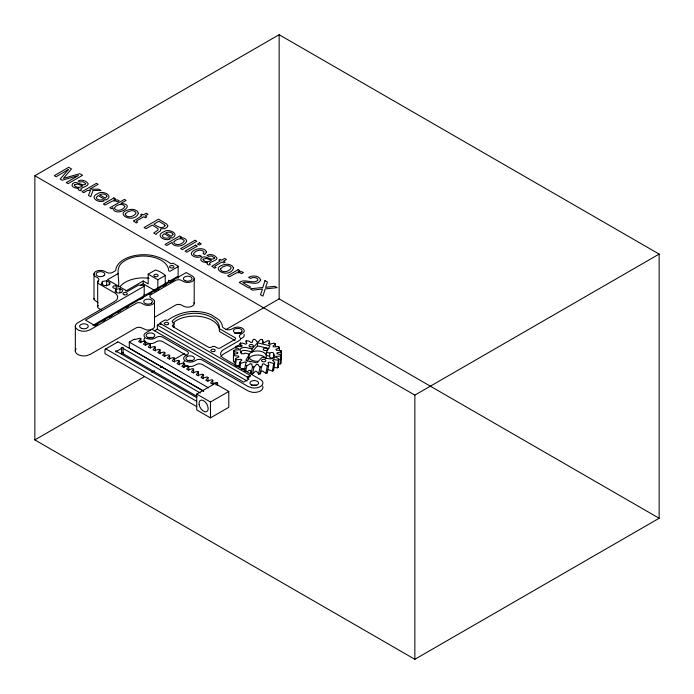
<?xml version="1.0" encoding="UTF-8"?>
<svg xmlns="http://www.w3.org/2000/svg" width="694" height="694" viewBox="0 0 694 694"><rect width="100%" height="100%" fill="white"/><g stroke="black" fill="none" stroke-linecap="round" stroke-linejoin="round"><path stroke-width="1.04" d="M154.32 325.321A6.48 3.739 0 0 1 150.798 329.676L149.739 329.902A6.48 3.739 0 0 1 146.382 329.902L141.958 328.045A4.32 2.49 0 0 0 138.522 327.325L137.785 327.403A4.32 2.49 0 0 0 135.851 328.045L90.055 354.487L86.177 355.779A8.632 4.988 0 0 1 75.342 351.398L75.342 350.644M75.342 325.963L75.342 326.718A8.632 4.988 0 0 0 86.177 331.099L90.055 329.815L137.074 302.87A4.32 2.49 0 0 1 141.958 303.373L143.485 304.25A6.48 3.739 0 0 0 148.629 305.334L149.739 305.221A6.48 3.739 0 0 0 152.645 304.25L153.365 303.755A6.48 3.739 0 0 0 152.645 298.967L151.119 298.082A4.32 2.49 0 0 1 151.119 294.56L175.539 280.454A4.32 2.49 0 0 1 181.646 280.454L183.173 281.339A6.48 3.739 0 0 0 189.965 282.206A6.48 3.739 0 0 0 194.207 279.014L194.207 278.45M154.805 317.106L175.539 305.134A4.32 2.49 0 0 1 181.646 305.134L183.173 306.011A6.48 3.739 0 0 0 186.079 306.982L187.189 307.095A6.48 3.739 0 0 0 191.466 306.436L192.333 306.011A6.48 3.739 0 0 0 194.207 303.694L194.207 303.131A6.48 3.739 0 0 0 194.008 302.402M269.766 343.547L269.333 341.049L267.988 340.641A10.792 6.229 0 0 0 264.631 342.576L262.896 342.229A10.792 6.229 0 0 0 262.67 340.26L262.289 339.531L260.788 339.366A10.792 6.229 0 0 0 258.628 341.804L256.823 341.838A10.792 6.229 0 0 0 255.522 339.956L254.759 339.331L253.258 339.435A10.8 6.237 0 0 0 252.503 342.151L250.751 342.454A10.792 6.229 0 0 0 248.565 340.936L246.127 340.849A10.8 6.237 0 0 0 246.873 343.565L245.442 344.198A10.792 6.229 0 0 0 242.475 343.114L240.107 343.461A10.792 6.229 0 0 0 242.258 345.907L241.156 346.757A10.792 6.229 0 0 0 237.842 346.271L236.489 346.263L235.778 347.026A10.792 6.229 0 0 0 239.135 348.969L238.536 349.967A10.792 6.229 0 0 0 235.127 350.097L233.835 350.331L233.574 351.181A10.792 6.229 0 0 0 237.799 352.431L237.773 353.489A10.792 6.229 0 0 0 234.598 354.226L233.479 354.677L233.479 361.713A10.8 6.237 0 0 0 235.422 362.121M269.333 341.049A10.792 6.229 0 0 1 268.457 343.738L269.914 344.38A10.8 6.237 0 0 1 274.156 343.14L275.214 343.782L274.763 344.502A10.792 6.229 0 0 1 272.942 346.167L273.983 347.043A10.8 6.237 0 0 1 278.693 346.61L279.361 347.416L278.528 348.024A10.792 6.229 0 0 1 275.908 349.282L276.446 350.297A10.792 6.229 0 0 1 281.139 350.73L281.348 351.615L280.237 352.04A10.792 6.229 0 0 1 277.062 352.769L277.036 353.827A10.792 6.229 0 0 1 281.261 355.076L280.645 363.847A10.792 6.229 0 0 1 277.973 364.098M233.479 361.713L233.479 354.677M281.261 355.076L280.645 363.847M244.34 371.073L245.537 364.428A10.792 6.229 0 0 1 246.37 362.52L244.991 361.852A10.8 6.237 0 0 1 240.671 363.127L239.612 362.511L240.072 361.756A10.792 6.229 0 0 1 241.885 360.091L240.844 359.223A10.8 6.237 0 0 1 236.142 359.648L235.474 358.876L236.298 358.243A10.792 6.229 0 0 1 238.927 356.976L238.38 355.961A10.792 6.229 0 0 1 233.696 355.536M281.001 355.961L279.699 356.161A10.792 6.229 0 0 1 276.29 356.291L275.622 357.263A10.792 6.229 0 0 1 279.049 359.232L278.337 367.065L277.548 367.811A10.792 6.229 0 0 1 273.601 367.317M235.474 358.876L234.893 365.096A10.792 6.229 0 0 1 235.787 364.515M279.049 359.232L278.337 360.03L277.548 367.811M236.142 359.648L235.474 365.912L238.883 365.851M278.337 360.03L276.984 359.986A10.792 6.229 0 0 1 273.679 359.509L272.577 360.351A10.792 6.229 0 0 1 274.72 362.797L273.627 370.457L272.482 371.03A10.792 6.229 0 0 1 268.465 369.564L267.468 369.642M274.72 362.797L273.636 363.422L272.482 371.03M238.953 366.753L239.612 362.511M239.959 367.412L240.671 363.118M273.636 363.422L272.36 363.144A10.792 6.229 0 0 1 269.472 362.094L267.962 362.693A10.8 6.237 0 0 1 268.699 365.408L267.337 372.852L265.932 373.181A10.792 6.229 0 0 1 262.896 371.082L261.23 371.134L260.068 373.997L258.558 374.066C257.864 372.765 255.852 369.555 254.472 372.166A10.8 6.237 0 0 1 252.547 373.797L251.072 373.589A10.792 6.229 0 0 1 250.673 371.273C251.15 369.945 248.513 370.154 248.2 371.056A10.792 6.229 0 0 1 247.203 371.594M268.699 365.408L267.337 365.816L265.932 373.181M245.641 371.524L246.838 365.617A10.792 6.229 0 0 0 250.204 363.691L251.939 363.977A10.792 6.229 0 0 0 252.165 365.998L252.547 366.762L251.072 373.589M267.337 365.816L266.27 365.322A10.792 6.229 0 0 1 264.084 363.803L262.323 364.107A10.8 6.237 0 0 1 261.577 366.822L260.068 373.997M101.445 309.949L98.938 308.5A4.32 2.49 0 0 1 97.707 307.052L97.672 281.964L98.27 280.792A4.32 2.49 0 0 0 97.602 277.765L95.885 276.767A6.48 3.739 0 0 1 94.011 273.8L94.202 273.158A6.48 3.739 0 0 1 95.885 271.484L96.744 271.059A6.48 3.739 0 0 1 105.046 271.484L106.564 272.36A4.32 2.49 0 0 0 112.671 272.36L114.553 271.276A4.32 2.49 0 0 0 115.803 269.706A28.064 16.205 0 0 1 119.203 263.113L121.381 261.178A28.064 16.205 0 0 1 141.836 254.767C152.099 254.143 162.127 257.639 170.507 263.442A1.076 0.625 0 0 0 172.034 263.442A1.076 0.625 0 0 1 173.248 263.321L177.829 265.915A1.076 0.625 0 0 1 177.829 266.791L170.542 270.998A1.076 0.625 0 0 1 169.371 271.137A1.076 0.625 0 0 1 168.703 270.565C168.364 264.362 162.491 260.441 157.217 258.42A25.366 14.643 0 0 0 122.265 262.523C114.614 268.491 120.019 279.049 118.422 286.96M252.547 373.797L254.039 366.9A10.792 6.229 0 0 0 256.207 364.454L258.038 364.471A10.792 6.229 0 0 0 259.313 366.302L260.077 366.961L258.558 374.066M102.443 281.478L101.367 283.924L104.482 285.685L108.68 285L109.765 282.562L106.65 280.801L102.443 281.478L102.443 284.601M116.106 289.268L115.074 291.48L117.885 293.102L121.728 292.512L122.751 290.292L119.941 288.669L116.106 289.268L116.106 292.391M266.375 352.37L269.732 353.168A2.16 1.249 0 0 1 272.681 352.613A2.16 1.249 0 0 1 273.549 354.339L273.497 357.384A2.16 1.249 0 0 1 270.677 357.818A2.16 1.249 0 0 1 269.68 356.239L266.375 355.363L266.375 352.37L269.966 345.812L257.491 342.827L252.009 348.935L252.009 351.936L246.422 350.6A4.641 2.681 0 0 0 240.436 351.953M252.009 348.935L246.422 347.607A4.641 2.681 0 0 0 240.818 348.562A4.641 2.681 0 0 0 241.278 351.927A2.16 1.249 0 0 0 242.154 353.645A2.16 1.249 0 0 0 245.095 353.09L248.556 353.914L248.955 354.834L245.893 360.273L247.689 360.724A2.16 1.249 0 0 0 249.684 361.201L256.962 362.91L261.673 357.679L262.722 357.297L268.413 358.659A4.641 2.681 0 0 0 274.009 357.696A4.641 2.681 0 0 0 273.549 354.339M246.917 361.453L248.955 357.826L248.955 354.834M269.68 356.239L269.732 353.168M203.802 391.121L129.292 348.102L129.292 342.107L133.803 339.505A1.076 0.625 0 0 1 135.235 339.453L139.928 338.195L140.865 338.741L138.679 341.439L140.032 342.229L144.716 340.962L145.662 341.509L145.662 345.499M145.662 341.509L143.476 344.215L144.829 344.996L149.514 343.73L150.451 344.276L150.451 348.275M150.451 344.276L148.273 346.983L149.626 347.763L154.311 346.506L155.248 347.043L155.248 351.043M155.248 347.043L153.062 349.75L154.424 350.531L159.108 349.273L160.045 349.811L160.045 353.81M160.045 349.811L157.859 352.517L159.221 353.298L163.905 352.04L164.842 352.578L164.842 356.577M164.842 352.578L162.656 355.285L164.018 356.074L168.703 354.808L169.64 355.354L169.64 359.345M169.64 355.354L167.454 358.052L168.807 358.841L173.491 357.575L174.437 358.121L174.437 362.112M174.437 358.121L172.251 360.828L173.604 361.609L178.289 360.351L179.234 360.889L179.234 364.888M179.234 360.889L177.048 363.595L178.401 364.376L183.086 363.118L184.023 363.656L184.023 367.655M184.023 363.656L181.845 366.363L183.199 367.143L187.883 365.885L188.82 366.423L188.82 370.423M188.82 366.423L186.634 369.13L187.996 369.919L192.68 368.653L193.617 369.199L193.617 373.19M193.617 369.199L191.431 371.897L192.793 372.687L197.478 371.42L198.415 371.967L198.415 375.957M198.415 371.967L196.228 374.673L197.59 375.454L202.275 374.187L203.212 374.734L203.212 378.733M203.212 374.734L201.026 377.441L202.379 378.221L207.064 376.963L208.009 377.501L208.009 381.5M208.009 377.501L205.823 380.208L207.176 380.989L211.861 379.731L212.798 380.269L212.798 384.268M212.798 380.269L210.62 382.975L211.974 383.756L216.658 382.498L217.595 383.045L217.595 385.04M215.955 385.066L217.595 383.045M252.009 351.936L257.491 345.829L257.491 342.827M34.856 175.738L279.144 34.7L659.144 254.091L659.144 518.262L414.856 659.3L34.856 439.909L34.856 175.738L414.856 395.129L659.144 254.091M118.422 273.427L107.457 279.76L127.609 291.393L138.574 285.061L143.138 285.321A1.076 0.625 0 0 1 144.126 285.711A1.076 0.625 0 0 1 143.892 286.388L85.475 320.116L94.636 325.408L186.226 272.525L192.333 276.047A6.48 3.739 0 0 1 194.207 278.363L194.207 303.694M125.753 291.055L143.181 280.992L148.178 283.872L148.178 274.182L155.456 269.975A25.366 14.643 0 0 1 165.259 275.475L165.259 284.089M140.422 285.408L143.181 283.811L154.935 290.595M148.178 274.182L157.842 279.76L165.259 275.475M92.892 325.356L143.892 295.904A1.076 0.625 0 0 0 144.04 295.141M94.531 325.92L97.793 324.037M102.981 321.044L105.427 319.63M108.984 317.583L112.246 315.692M117.433 312.699L120.695 310.817M125.883 307.824L128.329 306.41M140.327 299.478L143.597 297.596M148.776 294.603L151.231 293.189M154.779 291.142L158.857 288.782M163.229 286.258L166.491 284.375M170.047 282.328L174.125 279.968M105.306 349.186L117.711 342.029M157.33 325.13L160.236 323.456L250.239 375.419L250.239 376.478L247.342 378.152L247.342 377.094L157.33 325.13L157.33 329.182L247.055 380.989M160.236 324.514L161.147 323.985M197.122 396.456L123.116 353.732L123.116 348.44A1.076 0.625 0 0 0 123.116 347.555A1.076 0.625 0 0 0 121.589 347.555A1.076 0.625 0 0 0 121.589 348.44L117.321 350.912A1.076 0.625 0 0 0 115.794 350.912A1.076 0.625 0 0 0 115.794 351.789A1.076 0.625 0 0 0 117.321 351.789L196.367 397.428M154.658 330.726L157.33 329.182M34.856 439.909L144.361 376.686M151.847 372.357L154.658 370.743M160.271 367.499L162.144 366.415M174.315 359.388L184.613 353.446M225.793 329.667L279.144 298.871L659.144 518.262M214.168 351.485L213.978 351.546A2.16 1.249 0 0 1 210.915 350.609A2.16 1.249 0 0 1 213.362 349.186A2.16 1.249 0 0 1 215.01 350.947L213.978 351.546M240.618 338.915L242.336 337.926A6.48 3.739 0 0 0 244.01 334.308M196.732 394.079L215.045 383.504L228.786 391.433L228.786 407.3L210.464 417.875L196.732 409.946L196.732 394.079L210.464 402.008L228.786 391.433M247.342 377.094L250.239 375.419M241.59 369.217L244.184 368.41L245.355 368.844M133.803 339.505L134.593 339.323M260.077 366.961L261.577 366.822M144.161 294.829L145.861 294.768L168.581 281.651L168.72 280.185A1.076 0.625 0 0 0 169.457 280.671A1.076 0.625 0 0 0 170.542 280.515L177.065 276.75L178.592 277.635M252.547 366.762L254.039 366.9M257.491 345.829L268.925 348.553M245.494 365.226L246.838 365.617M234.988 340.468L220.024 331.827A2.16 1.249 0 0 1 219.399 330.917A24.975 14.418 0 0 0 201.381 316.655A24.975 14.418 0 0 0 172.953 323.144M98.236 280.827L98.756 281.122L98.27 280.792M247.342 378.152L248.929 379.071L243.585 382.151L151.986 329.268L145.879 332.799A6.48 3.739 0 0 0 144.014 335.115L144.205 336.408A6.48 3.739 0 0 0 146.746 338.499L149.895 339.166A6.48 3.739 0 0 0 155.04 338.082L156.566 337.206A4.32 2.49 0 0 1 162.674 337.206L187.102 351.303A4.32 2.49 0 0 1 187.102 354.834L185.576 355.71A6.48 3.739 0 0 0 183.702 358.677L183.901 359.327A6.48 3.739 0 0 0 188.482 361.964L189.592 362.077A6.48 3.739 0 0 0 194.736 361.001L196.263 360.117A4.32 2.49 0 0 1 199.69 359.397L200.436 359.475A4.32 2.49 0 0 1 202.37 360.117L248.166 386.558L252.035 387.851A8.632 4.988 0 0 0 262.879 383.47L262.879 382.602A8.632 4.988 0 0 0 260.38 379.505L223.737 358.356L221.586 356.586L220.623 354.495A10.792 6.229 0 0 1 223.737 349.542L239.283 340.572A4.32 2.49 0 0 0 239.951 337.536L239.439 336.772A4.32 2.49 0 0 1 240.618 334.508L243.629 332.452A6.48 3.739 0 0 0 242.336 328.227A6.48 3.739 0 0 0 235.014 327.481L231.649 329.112A4.32 2.49 0 0 1 225.541 329.112L223.668 328.028A4.32 2.49 0 0 1 222.418 326.458A28.064 16.205 0 0 0 219.009 319.865L211.184 314.686A28.064 16.205 0 0 0 196.385 311.519C186.113 310.895 176.094 314.382 167.714 320.194A1.076 0.625 0 0 1 166.187 320.194A1.076 0.625 0 0 0 164.66 320.194L160.383 322.658A1.076 0.625 0 0 0 160.383 323.543M187.102 355.71L162.674 341.613A4.32 2.49 0 0 0 156.566 341.613L155.04 342.489A6.48 3.739 0 0 1 149.895 343.573L146.746 342.905A6.48 3.739 0 0 1 144.205 340.815L144.014 339.522A6.48 3.739 0 0 1 144.595 338.264M129.292 342.107L208.46 387.816M203.507 391.147L118.691 342.185A2.16 1.249 60 0 0 117.26 342.515M123.116 348.44L200.306 393.004M196.792 406.667L104.95 353.645L104.95 350.114A2.16 1.249 60 0 1 106.477 349.238L195.023 400.351A6.48 3.739 60 0 0 196.437 400.915M265.906 358.572L264.813 357.263A8.961 5.17 0 0 0 261.517 355.58L260.146 355.259A8.961 5.17 0 0 0 255.756 355.094L252.989 355.684A8.961 5.17 0 0 0 248.686 359.015M262.289 339.531L263.104 343.539M246.127 340.849L246.578 343.062M240.107 343.461L240.462 345.603M275.214 343.782L275.553 346.332M235.778 347.026L236.012 349.117M278.693 346.61L278.841 348.353M279.361 347.416L279.561 350.019M234.06 354.452L233.835 350.331M233.739 355.311L233.574 351.181M281.139 350.73L281.287 356.013M281.348 351.615L281.469 359.518M414.856 395.129L414.856 659.3M279.144 34.7L279.144 298.871M241.278 351.927L241.278 353.923M210.464 402.008L210.464 417.875M178.141 266.296L178.141 278.207M157.842 279.76L157.842 288.374M154.51 301.283L154.51 326.614M144.205 285.911L144.205 295.436M143.181 280.992L143.181 283.811M140.865 338.741L140.865 342.732M121.589 348.44L121.589 353.732A1.076 0.625 0 0 1 121.658 352.812A1.076 0.625 0 0 1 123.237 352.934M119.941 288.669L119.941 292.833M109.765 282.562L109.765 284.644M106.65 280.801L106.65 286.006M94.011 273.8L94.011 299.131M75.342 351.398L75.342 325.85A8.632 4.988 0 0 1 77.841 322.762L114.475 301.604A10.792 6.229 0 0 0 117.598 296.659L117.269 295.583A10.792 6.229 0 0 0 114.475 292.79L98.938 283.82A4.32 2.49 0 0 1 97.672 281.964M123.332 353.55A1.076 0.625 0 0 1 123.116 353.732M240.454 342.706A4.32 2.49 0 0 1 239.283 344.979L223.737 353.949A10.792 6.229 0 0 0 220.944 356.742M147.987 337.805A4.32 2.49 0 0 1 152.94 337.805M173.743 325.625A2.16 1.249 0 0 1 173.743 327.394M187.675 360.724A4.32 2.49 0 0 1 192.628 360.724M184.283 361.184A6.48 3.739 0 0 0 183.702 363.092L183.901 363.734A6.48 3.739 0 0 0 188.482 366.371L189.592 366.484A6.48 3.739 0 0 0 194.736 365.408L196.263 364.524A4.32 2.49 0 0 1 202.37 364.524L248.166 390.965L252.035 392.257A8.632 4.988 0 0 0 262.879 387.877L262.879 387.009A8.632 4.988 0 0 0 262.61 386.15M234.702 333.519A4.32 2.49 0 0 1 240.809 333.519M251.792 385.396A4.32 2.49 0 0 1 256.745 385.396M267.407 371.663A10.792 6.229 0 0 1 267.337 372.852M273.063 369.312A10.792 6.229 0 0 1 273.627 370.457M280.471 362.719A10.8 6.237 0 0 1 281.001 362.997M277.982 366.71A10.8 6.237 0 0 1 278.337 367.065M273.549 357.332A4.641 2.681 0 0 1 274.425 358.087M249.493 361.713A2.16 1.249 0 0 1 250.56 361.912M248.686 354.964A8.961 5.17 0 0 1 260.146 351.199A8.961 5.17 0 0 1 265.698 358.104M257.604 361.296A8.961 5.17 0 0 1 248.955 357.826M120.331 286.37A25.366 14.643 0 0 1 149.071 278.268M97.672 306.644A4.32 2.49 0 0 1 98.27 305.473M75.342 350.531A8.632 4.988 0 0 1 76.114 348.856M98.062 302.757A4.32 2.49 0 0 0 97.602 302.445L94.202 299.773A6.48 3.739 0 0 1 94.011 298.481M206.448 252.009L204.808 254.507L203.09 253.51L203.993 252.165L203.741 251.462C200.783 248.764 195.743 250.569 193.652 253.483A3.071 1.77 0 0 0 194.068 254.898L197.087 255.947L199.829 255.392L201.546 256.39L199.213 257.136A5.11 2.95 0 0 1 195.951 257.188C182.236 253.215 203.281 243.646 206.448 252.009M133.69 220.978L136.25 222.991L137.646 222.184L136.414 221.386L136.779 220.744L143.658 216.78L145.341 217.751L146.781 216.91L145.098 215.938L148.039 214.246L146.252 213.214L143.311 214.906L141.888 214.082L140.44 214.923L141.862 215.747L133.69 220.978M212.052 266.218L214.62 268.24L216.016 267.433L214.784 266.635L215.149 265.993L222.028 262.02L223.702 262.991L225.151 262.159L223.468 261.187L226.409 259.487L224.622 258.454L221.681 260.155L220.25 259.33L218.81 260.163L220.232 260.987L212.052 266.218M96.301 197.469C96.622 200.115 100.491 200.401 102.556 199.725L104.291 200.731C98.93 203.819 88.355 197.235 97.88 193.6C102.46 189.835 114.683 195.942 105.835 200.011L98.123 195.552L96.301 197.469M162.361 235.613C162.674 238.25 166.543 238.536 168.607 237.86L170.351 238.866C164.981 241.954 154.406 235.37 163.931 231.735C168.512 227.97 180.735 234.078 171.895 238.146L164.174 233.687L162.361 235.613M85.657 183.528L85.605 184.11C81.719 186.929 76.67 179.746 72.523 183.754C70.016 187.068 76.479 188.612 78.847 188.239L78.179 188.985L78.864 190.121L80.261 190.729L81.562 189.965C77.754 188.187 87.912 186.816 88.164 184.057L88.069 183.537C85.995 180.561 81.458 179.147 78.205 181.03L79.853 181.984L82.846 181.646L85.657 183.528M214.411 257.856L214.359 258.446C210.473 261.265 205.424 254.073 201.277 258.09C198.762 261.404 205.233 262.948 207.601 262.575L206.933 263.312L207.619 264.457L209.015 265.056L210.317 264.301C206.508 262.523 216.667 261.152 216.918 258.394L216.823 257.873C214.75 254.898 210.213 253.483 206.959 255.366L208.608 256.32L211.601 255.982L214.411 257.856M125.319 214.073L125.258 214.602C127.488 218.575 134.341 216.58 136.033 213.084L135.469 211.922L133.881 210.985A3.409 1.969 0 0 0 131.114 210.733L127.392 212.026L125.319 214.073M220.492 269.02L220.423 269.541C222.653 273.523 229.506 271.528 231.197 268.023L230.642 266.86L229.046 265.932A3.409 1.969 0 0 0 226.279 265.672L222.557 266.973L220.492 269.02M167.801 225.732L167.107 227.302L164.773 228.638L160.6 228.855L160.566 230.729L156.671 233.384L156.089 234.451L153.686 233.063L157.902 230.087L158.189 228.812L152.246 225.073L146.044 228.647L144.092 227.519L158.536 219.183L166.612 223.98L167.801 225.732M124.851 206.465C123.489 209.987 117.069 212.043 114.545 208.538L114.51 207.896C116.271 204.609 122.725 202.717 124.851 206.465M112.862 207.94C114.796 218.627 138.253 204.504 120.86 203.42L126.1 200.393L124.382 199.404L109.878 207.775L111.517 208.712L112.862 207.94M138.392 213.284C133.526 225.09 111.561 212.338 131.114 209.336A6.151 3.548 0 0 1 135.13 209.952L137.204 211.123L138.392 213.284M233.557 268.231C228.699 280.038 206.725 267.277 226.279 264.275A6.151 3.548 0 0 1 230.295 264.891L232.369 266.071L233.557 268.231M74.449 184.873L74.345 185.411C76.149 188.013 80.409 187.814 82.725 185.905L77.286 184.014L74.449 184.873M203.203 259.209L203.099 259.747C204.904 262.349 209.163 262.15 211.479 260.241L206.04 258.35L203.203 259.209M106.902 196.228L105.427 198.146L99.572 194.771C101.792 193.626 105.852 193.444 106.902 196.228M172.953 234.364L171.479 236.281L165.632 232.906C167.844 231.761 171.904 231.579 172.953 234.364M165.051 225.619C162.665 230.078 156.575 226.036 153.877 224.127L158.813 221.282L164.417 224.604L165.051 225.619M260.675 280.02C257.327 286.743 248.383 280.801 242.874 282.623L250.569 287.064L248.894 288.027L239.222 282.449C244.947 278.242 252.252 284.254 257.76 280.515L257.734 278.901L255.886 277.721L252.92 277.496L250.456 278.441L248.66 277.4C252.26 275.05 259.244 275.414 260.675 280.02M186.669 241.234C184.404 246.066 175.799 248.018 172.216 243.568L172.181 242.371L166.803 245.485L165.025 244.462L179.711 235.977L181.438 236.975L180.041 237.782C182.496 237.556 186.46 238.189 186.669 241.234M264.987 280.636L262.792 287.498L250.213 288.791L252.573 290.153L262.514 289.034L260.467 294.716L262.896 296.112L265.221 288.904L277.114 287.637L274.781 286.292L265.594 287.368L267.433 282.05L264.987 280.636M93.065 190.451L90.732 196.714L88.468 195.413L90.498 190.442L87.652 190.373L83.696 192.654L81.996 191.674L96.449 183.329L98.149 184.318L89.76 189.158L98.774 189.193L101.038 190.503L93.065 190.451M174.116 241.599L173.864 242.865C176.45 246.197 182.279 244.297 184.17 241.13L184.153 240.488C181.715 237.148 176.484 239.083 174.116 241.599M68.246 169.666L60.213 179.095L62.148 180.214L78.457 175.556L66.234 182.574L68.09 183.641L82.543 175.304L79.767 173.7L63.432 178.375L71.491 168.928L68.689 167.306L54.245 175.651L56.11 176.727L68.246 169.666M241.668 331.923L241.295 332.305A4.32 2.49 0 0 1 234.702 332.634A4.32 2.49 0 0 1 235.275 328.835L235.934 328.618A4.32 2.49 0 0 1 240.809 329.112A4.32 2.49 0 0 1 241.668 331.923M103.996 275.553L103.519 275.891A4.32 2.49 0 0 1 100.083 276.611L98.635 276.386A4.32 2.49 0 0 1 96.544 275.18L96.162 274.338A4.32 2.49 0 0 1 97.412 272.36L97.984 272.083A4.32 2.49 0 0 1 103.519 272.36A4.32 2.49 0 0 1 103.996 275.553M151.596 303.035L151.119 303.373A4.32 2.49 0 0 1 147.683 304.093L146.234 303.868A4.32 2.49 0 0 1 144.152 302.662L143.762 301.821A4.32 2.49 0 0 1 145.011 299.843L145.584 299.565A4.32 2.49 0 0 1 151.119 299.843A4.32 2.49 0 0 1 151.596 303.035M113.894 197.929L103.363 204.01L105.132 205.025L112.428 201.026L115.412 200.93L117.338 201.85L119.203 200.774L117.503 199.959L113.755 199.95L115.577 198.892L113.894 197.929M195.066 240.271L180.613 248.608L182.392 249.632L196.836 241.286L195.066 240.271M195.526 245.112L185.046 251.167L186.842 252.208L197.33 246.153L195.526 245.112M199.49 242.822L197.486 243.984L199.282 245.017L201.295 243.863L199.49 242.822M238.172 269.68L227.641 275.761L229.41 276.776L236.706 272.777L239.69 272.681L241.616 273.609L243.481 272.525L241.781 271.71L238.033 271.701L239.855 270.651L238.172 269.68M173.743 324.575L173.032 324.983A2.16 1.249 0 0 0 173.032 326.744L208.365 347.147A2.16 1.249 0 0 0 211.418 347.147L212.13 346.74A2.16 1.249 0 0 1 215.183 346.74L217.213 347.911A2.16 1.249 0 0 0 220.267 347.911L234.988 339.409A2.16 1.249 0 0 0 234.988 337.648L220.024 329.008A2.16 1.249 0 0 1 219.399 328.097A24.975 14.418 0 0 0 217.248 321.816L215.487 319.925A24.975 14.418 0 0 0 193.409 313.272L186.122 314.087L179.573 316.091A24.975 14.418 0 0 0 172.346 320.94A2.16 1.249 0 0 0 172.832 322.285L174.168 323.161A2.16 1.249 0 0 1 173.743 324.575M167.731 324.558L167.41 324.671A2.16 1.249 0 0 1 164.469 323.968A2.16 1.249 0 0 1 165.935 322.337L166.681 322.302A2.16 1.249 0 0 1 168.581 323.222A2.16 1.249 0 0 1 167.731 324.558M171.86 265.55L171.539 265.55A2.16 1.249 0 0 0 169.822 267.381A2.16 1.249 0 0 0 173.422 267.563A2.16 1.249 0 0 0 172.286 265.585L171.86 265.55M115.499 285.867L115.126 285.833A2.16 1.249 0 0 0 112.784 287.038A2.16 1.249 0 0 0 115.004 288.314A2.16 1.249 0 0 0 117.086 286.96L117.026 286.752A2.16 1.249 0 0 0 116.176 286.049L115.499 285.867M149.349 337.848L148.637 337.7A4.32 2.49 0 0 1 147.406 333.675A4.32 2.49 0 0 1 154.38 334.387L154.632 334.794A4.32 2.49 0 0 1 149.349 337.848M199.109 404.446A6.48 3.739 60 0 0 206.638 411.689A6.48 3.739 60 0 0 205.051 401.8A6.48 3.739 60 0 0 199.109 404.446M187.675 360.394A4.32 2.49 0 0 0 194.459 358.572A4.32 2.49 0 0 0 188.326 356.091A4.32 2.49 0 0 0 187.675 360.394M251.792 385.075A4.32 2.49 0 0 0 258.576 383.253A4.32 2.49 0 0 0 252.451 380.772A4.32 2.49 0 0 0 251.792 385.075M250.013 346.757A2.16 1.249 0 0 0 253.327 345.759A2.16 1.249 0 0 0 250.17 344.606A2.16 1.249 0 0 0 250.013 346.757M262.497 361.6A2.16 1.249 0 0 0 265.819 360.602A2.16 1.249 0 0 0 262.662 359.449A2.16 1.249 0 0 0 262.497 361.6M264.267 350.349A2.16 1.249 0 0 0 267.589 349.351A2.16 1.249 0 0 0 264.431 348.188A2.16 1.249 0 0 0 264.267 350.349M154.762 276.55A2.16 1.249 0 0 0 158.154 275.631A2.16 1.249 0 0 0 155.092 274.399A2.16 1.249 0 0 0 154.762 276.55M81.467 328.331A4.32 2.49 0 0 0 88.251 326.501A4.32 2.49 0 0 0 82.118 324.029A4.32 2.49 0 0 0 81.467 328.331M185.281 280.732A4.32 2.49 0 0 0 192.056 278.91A4.32 2.49 0 0 0 185.931 276.429A4.32 2.49 0 0 0 185.281 280.732M123.922 294.698A2.16 1.249 0 0 0 127.314 293.779A2.16 1.249 0 0 0 124.252 292.547A2.16 1.249 0 0 0 123.922 294.698"/></g></svg>
